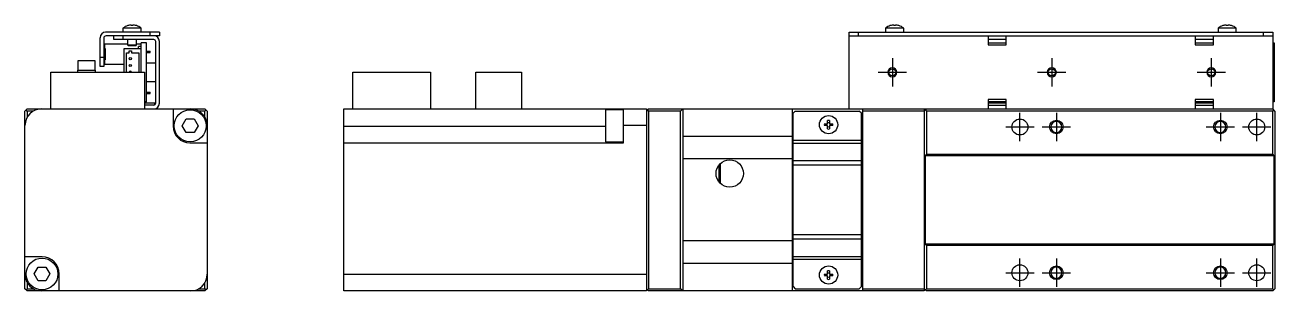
# Model space of a CAD drawing. Extents: x 0 to 579, y -8 to 217.
# Drawn here: x 304.4 to 578.8, y 85 to 143.4 of the extents above; entities that cross this region are included whole.
import ezdxf

# ---------------------------------------------------------------- set-up
doc = ezdxf.new("R2010")
doc.units = 0
doc.header["$LTSCALE"] = 0.5
doc.linetypes.add('CENTER', pattern=[50.8, 31.75, -6.35, 6.35, -6.35])
for name, color, linetype in [('MSM_CENTER', 1, 'CENTER'), ('MSM_CONTINUOUS', 7, 'CONTINUOUS'), ('MSM_NARROW', 5, 'CONTINUOUS')]:
    doc.layers.add(name, color=color, linetype=linetype)

msp = doc.modelspace()

# ---------------------------------------------------------------- linework, layer by layer
at = {"layer": 'MSM_CENTER'}
for p, q in [((494.8, 136.1), (494.8, 129.9)), ((529.8, 136.1), (529.8, 129.9)), ((564.8, 136.1), (564.8, 129.9)), ((491.7, 133), (497.9, 133)), ((526.7, 133), (532.9, 133)), ((561.7, 133), (567.9, 133)), ((522.8, 117.9), (522.8, 124.1)), ((530.8, 124.1), (530.8, 117.9)), ((566.8, 124.1), (566.8, 117.9)), ((574.8, 117.9), (574.8, 124.1)), ((519.7, 121), (525.9, 121)), ((527.7, 121), (533.9, 121)), ((563.7, 121), (569.9, 121)), ((571.7, 121), (577.9, 121)), ((522.8, 85.9), (522.8, 92.1)), ((530.8, 92.1), (530.8, 85.9)), ((566.8, 92.1), (566.8, 85.9)), ((574.8, 85.9), (574.8, 92.1)), ((519.7, 89), (525.9, 89)), ((527.7, 89), (533.9, 89)), ((563.7, 89), (569.9, 89)), ((571.7, 89), (577.9, 89))]:
    msp.add_line(p, q, dxfattribs=at)
at = {"layer": 'MSM_CONTINUOUS'}
for p, q in [((329.9, 142.7), (325.9, 142.7)), ((325.9, 142.7), (325.9, 141.8)), ((326.97, 143.26), (326.95, 143.26)), ((327.7, 143.26), (327.7, 143.39)), ((328.1, 143.26), (327.7, 143.26)), ((328.1, 143.39), (328.1, 143.26)), ((328.85, 143.26), (328.83, 143.26)), ((329.9, 141.8), (329.9, 142.7)), ((497.3, 142.7), (493.3, 142.7)), ((493.3, 142.7), (493.3, 141.8)), ((494.37, 143.26), (494.35, 143.26)), ((495.1, 143.26), (495.1, 143.39)), ((495.5, 143.26), (495.1, 143.26)), ((495.5, 143.39), (495.5, 143.26)), ((496.25, 143.26), (496.23, 143.26)), ((497.3, 141.8), (497.3, 142.7)), ((570.3, 142.7), (566.3, 142.7)), ((566.3, 142.7), (566.3, 141.8)), ((567.37, 143.26), (567.35, 143.26)), ((568.1, 143.26), (568.1, 143.39)), ((568.5, 143.26), (568.1, 143.26)), ((568.5, 143.39), (568.5, 143.26)), ((569.25, 143.26), (569.23, 143.26)), ((570.3, 141.8), (570.3, 142.7)), ((320.9, 134.3), (320.9, 140.6)), ((321.7, 140.5), (321.7, 134.3)), ((333.9, 141.8), (322.1, 141.8)), ((333.9, 141), (322.2, 141)), ((323.9, 140.2), (323.9, 141)), ((332.7, 140.2), (323.9, 140.2)), ((325.9, 141), (325.9, 140.2)), ((326.9, 140.2), (326.9, 139)), ((328.9, 139), (328.9, 140.2)), ((331.9, 141), (331.9, 141.8)), ((333.9, 141.8), (333.9, 141)), ((485.3, 125), (485.3, 141.8)), ((485.3, 141.8), (578.3, 141.8)), ((485.3, 141), (578.3, 141)), ((487.3, 141.8), (487.3, 141)), ((515.8, 141), (515.8, 139)), ((519.8, 140.2), (515.8, 140.2)), ((519.8, 139), (519.8, 141)), ((561.3, 141), (561.3, 139)), ((565.3, 140.2), (561.3, 140.2)), ((565.3, 139), (565.3, 141)), ((576.3, 141), (576.3, 141.8)), ((578.3, 141.8), (578.3, 125)), ((321.9, 138.25), (321.9, 139.25)), ((321.9, 139.25), (326.9, 139.25)), ((321.9, 138.25), (322, 138.25)), ((322, 137.45), (321.9, 137.45)), ((321.9, 137.45), (321.9, 136.55)), ((322, 138.25), (322, 135.75)), ((326.2, 138.25), (329.9, 138.25)), ((326.2, 133), (326.2, 138.25)), ((326.7, 137.25), (327.25, 137.25)), ((326.7, 133), (326.7, 137.25)), ((326.9, 139), (328.9, 139)), ((326.9, 139), (327.1, 138.8)), ((328.7, 138.8), (327.1, 138.8)), ((327.25, 137.25), (327.25, 137.75)), ((327.25, 137.75), (327.75, 137.75)), ((327.75, 137.75), (327.75, 137.25)), ((327.75, 137.25), (329.4, 137.25)), ((328.7, 138.8), (328.9, 139)), ((328.9, 139.25), (329.9, 139.25)), ((329.35, 138.25), (329.35, 138.7)), ((329.9, 138.7), (329.35, 138.7)), ((329.4, 137.25), (329.4, 133)), ((331.1, 139.5), (329.9, 139.5)), ((329.9, 133), (329.9, 139.5)), ((331.1, 126.5), (331.1, 139.5)), ((331.1, 137.62), (331.9, 137.62)), ((331.1, 137.38), (331.9, 137.38)), ((331.9, 137.38), (331.9, 137.62)), ((333.1, 126.2), (333.1, 139.8)), ((333.9, 126.2), (333.9, 139.8)), ((515.8, 139.5), (519.8, 139.5)), ((515.8, 139), (519.8, 139)), ((561.3, 139.5), (565.3, 139.5)), ((561.3, 139), (565.3, 139)), ((578.3, 139.5), (578.6, 139.5)), ((578.6, 139.5), (578.6, 126.5)), ((319.8, 135.5), (316, 135.5)), ((316, 135.5), (316, 133.5)), ((319.8, 133.5), (319.8, 135.5)), ((320.9, 136.3), (321.7, 136.3)), ((322, 137.08), (321.9, 137.08)), ((322, 136.93), (321.9, 136.93)), ((322, 136.55), (321.9, 136.55)), ((321.9, 135.75), (322, 135.75)), ((321.9, 134.75), (321.9, 135.75)), ((326.2, 134.75), (321.9, 134.75)), ((333.1, 135), (331.1, 135)), ((310.1, 125), (310.1, 133)), ((310.1, 133), (330.6, 133)), ((315.9, 133.5), (319.9, 133.5)), ((315.9, 133.5), (315.9, 133)), ((319.9, 133), (319.9, 133.5)), ((321.7, 134.3), (320.9, 134.3)), ((330.6, 133), (330.6, 125)), ((376.4, 125), (376.4, 133)), ((376.4, 133), (393.4, 133)), ((393.4, 133), (393.4, 125)), ((403.4, 125), (403.4, 133)), ((403.4, 133), (413.4, 133)), ((413.4, 133), (413.4, 125)), ((331.1, 131), (333.1, 131)), ((331.1, 126.5), (330.6, 126.5)), ((330.61, 126.3), (332.9, 126.3)), ((331.1, 128.62), (331.9, 128.62)), ((331.1, 128.38), (331.9, 128.38)), ((331.9, 128.38), (331.9, 128.62)), ((332.9, 125.85), (332.9, 126.3)), ((519.8, 127), (515.8, 127)), ((515.8, 127), (515.8, 125)), ((519.8, 126.5), (515.8, 126.5)), ((515.8, 126.3), (519.8, 126.3)), ((519.3, 126.5), (519.3, 126.3)), ((519.8, 125), (519.8, 127)), ((565.3, 127), (561.3, 127)), ((561.3, 127), (561.3, 125)), ((565.3, 126.5), (561.3, 126.5)), ((561.3, 126.3), (565.3, 126.3)), ((565.3, 125), (565.3, 127)), ((578.6, 126.5), (578.3, 126.5)), ((304.4, 124.5), (304.9, 125)), ((304.4, 85.5), (304.4, 124.5)), ((304.9, 124.5), (304.65, 124.75)), ((304.9, 125), (343.9, 125)), ((306.24, 124.5), (304.9, 124.5)), ((304.9, 124.5), (304.9, 123.16)), ((332.7, 125.8), (330.6, 125.8)), ((336.91, 125), (336.91, 121.21)), ((343.9, 124.5), (342.56, 124.5)), ((343.9, 125), (344.4, 124.5)), ((344.15, 124.75), (343.9, 124.5)), ((343.9, 123.16), (343.9, 124.5)), ((344.4, 124.5), (344.4, 85.5)), ((374.4, 85), (374.4, 125)), ((374.4, 125), (440.8, 125)), ((431.8, 124.76), (431.8, 117.76)), ((435.8, 124.76), (431.8, 124.76)), ((435.8, 117.51), (435.8, 125)), ((440.8, 125), (440.8, 85)), ((441.3, 125), (440.8, 124.5)), ((441.05, 124.75), (441.3, 124.5)), ((441.3, 125), (578.3, 125)), ((441.3, 124.5), (441.3, 85.5)), ((448.3, 124.5), (441.3, 124.5)), ((448.3, 124.5), (448.8, 125)), ((448.3, 85.5), (448.3, 124.5)), ((448.8, 125), (448.8, 85)), ((472.8, 125), (472.8, 85)), ((473.5, 124.5), (473, 124)), ((473, 86), (473, 124)), ((473.5, 124.5), (487.5, 124.5)), ((488, 124), (487.5, 124.5)), ((488, 86), (488, 124)), ((488.3, 85), (488.3, 125)), ((501.8, 124.5), (488.3, 124.5)), ((501.8, 125), (501.8, 85)), ((502.05, 124.75), (501.8, 124.5)), ((502.3, 125), (502.05, 124.75)), ((502.05, 124.75), (502.3, 124.5)), ((502.3, 124.5), (502.3, 115)), ((578.3, 124.5), (502.3, 124.5)), ((515.8, 125.8), (519.8, 125.8)), ((561.3, 125.8), (565.3, 125.8)), ((578.8, 124.5), (578.3, 125)), ((578.3, 124.5), (578.55, 124.75)), ((578.3, 115), (578.3, 124.5)), ((578.8, 124.5), (578.8, 85.5)), ((338.93, 121.26), (339.8, 122.76)), ((339.8, 119.76), (338.93, 121.26)), ((339.8, 122.76), (341.53, 122.76)), ((341.53, 122.76), (342.4, 121.26)), ((342.4, 121.26), (341.53, 119.76)), ((374.4, 121.21), (431.8, 121.21)), ((440.8, 121.3), (435.8, 121.3)), ((479.87, 121.7), (480.6, 121.7)), ((480.6, 121.3), (479.87, 121.3)), ((480.6, 121.7), (480.6, 122.43)), ((480.6, 120.57), (480.6, 121.3)), ((481, 122.43), (481, 121.7)), ((481, 121.7), (481.73, 121.7)), ((481, 121.3), (481, 120.57)), ((481.73, 121.3), (481, 121.3)), ((341.53, 119.76), (339.8, 119.76)), ((448.8, 119), (472.8, 119)), ((473, 119.25), (472.8, 119.25)), ((473, 118.12), (488, 118.12)), ((488.3, 119.25), (488, 119.25)), ((488.3, 118.75), (488, 118.75)), ((340.61, 117.51), (344.4, 117.51)), ((374.4, 117.51), (435.8, 117.51)), ((431.8, 117.76), (435.8, 117.76)), ((473, 116), (472.8, 116)), ((488, 117.41), (473, 117.41)), ((472.8, 114), (448.8, 114)), ((456.8, 108.87), (456.8, 112.73)), ((457.1, 108.56), (457.1, 113.04)), ((473, 115), (472.8, 115)), ((473, 113.65), (488, 113.65)), ((488, 112.59), (473, 112.59)), ((488, 113.25), (488.3, 113.25)), ((502.3, 115), (502, 114.7)), ((578.6, 114.7), (502, 114.7)), ((502, 114.7), (502, 95.3)), ((502.3, 115), (578.3, 115)), ((578.6, 114.7), (578.3, 115)), ((578.6, 95.3), (578.6, 114.7)), ((473, 112.27), (472.8, 112.27)), ((472.8, 109.77), (473, 109.77)), ((488.1, 110), (488, 110)), ((488.1, 100), (488.1, 110)), ((488.3, 109.8), (488.1, 110)), ((456.8, 109), (456.7, 109)), ((472.8, 107.27), (473, 107.27)), ((473, 102.73), (472.8, 102.73)), ((473, 100.23), (472.8, 100.23)), ((488, 100), (488.1, 100)), ((488.1, 100), (488.3, 100.2)), ((472.8, 97.73), (473, 97.73)), ((473, 97.41), (488, 97.41)), ((488, 96.35), (473, 96.35)), ((488.3, 96.75), (488, 96.75)), ((472.8, 96), (448.8, 96)), ((472.8, 95), (473, 95)), ((472.8, 94), (473, 94)), ((502, 95.3), (502.3, 95)), ((578.6, 95.3), (502, 95.3)), ((502.3, 95), (502.3, 85.5)), ((578.3, 95), (502.3, 95)), ((578.3, 95), (578.6, 95.3)), ((578.3, 85.5), (578.3, 95)), ((308.19, 92.49), (304.4, 92.49)), ((472.8, 91), (448.8, 91)), ((472.8, 90.75), (473, 90.75)), ((473, 92.59), (488, 92.59)), ((488, 91.88), (473, 91.88)), ((488, 91.25), (488.3, 91.25)), ((488, 90.75), (488.3, 90.75)), ((306.4, 88.74), (307.27, 90.24)), ((307.27, 87.24), (306.4, 88.74)), ((307.27, 90.24), (309, 90.24)), ((309, 90.24), (309.87, 88.74)), ((309.87, 88.74), (309, 87.24)), ((311.89, 85), (311.89, 88.79)), ((374.4, 88.7), (440.8, 88.7)), ((479.87, 88.7), (480.6, 88.7)), ((480.6, 88.3), (479.87, 88.3)), ((480.6, 88.7), (480.6, 89.43)), ((480.6, 87.57), (480.6, 88.3)), ((481, 89.43), (481, 88.7)), ((481, 88.7), (481.73, 88.7)), ((481, 88.3), (481, 87.57)), ((481.73, 88.3), (481, 88.3)), ((304.9, 85), (304.4, 85.5)), ((304.65, 85.25), (304.9, 85.5)), ((304.9, 86.84), (304.9, 85.5)), ((304.9, 85.5), (306.24, 85.5)), ((309, 87.24), (307.27, 87.24)), ((342.56, 85.5), (343.9, 85.5)), ((343.9, 85.5), (343.9, 86.84)), ((344.15, 85.25), (343.9, 85.5)), ((344.4, 85.5), (343.9, 85)), ((441.3, 85), (440.8, 85.5)), ((441.3, 85.5), (441.05, 85.25)), ((441.3, 85.5), (448.3, 85.5)), ((448.8, 85), (448.3, 85.5)), ((473, 86), (473.5, 85.5)), ((473.5, 85.5), (487.5, 85.5)), ((487.5, 85.5), (488, 86)), ((488.3, 85.5), (501.8, 85.5)), ((501.8, 85.5), (502.05, 85.25)), ((502.3, 85.5), (502.05, 85.25)), ((502.05, 85.25), (502.3, 85)), ((502.3, 85.5), (578.3, 85.5)), ((578.55, 85.25), (578.3, 85.5)), ((578.3, 85), (578.8, 85.5)), ((343.9, 85), (304.9, 85)), ((440.8, 85), (374.4, 85)), ((501.8, 85), (441.3, 85)), ((578.3, 85), (502.3, 85))]:
    msp.add_line(p, q, dxfattribs=at)
for centre, radius in [((327.5, 136), 0.25), ((327.5, 134.5), 0.25), ((494.8, 133), 0.783), ((529.8, 133), 0.783), ((564.8, 133), 0.783), ((340.66, 121.26), 3.5), ((480.8, 121.5), 2), ((522.8, 121), 1.75), ((574.8, 121), 1.75), ((459.1, 110.8), 3), ((308.14, 88.74), 3.5), ((522.8, 89), 1.75), ((574.8, 89), 1.75), ((480.8, 88.5), 2)]:
    msp.add_circle(centre, radius, dxfattribs=at)
at = {"layer": 'MSM_CONTINUOUS', "extrusion": (0, 0, -1)}
for centre in [(-530.8, 121), (-566.8, 121), (-530.8, 89), (-566.8, 89)]:
    msp.add_circle(centre, 1.23, dxfattribs=at)
at = {"layer": 'MSM_CONTINUOUS'}
for centre, radius, start, end in [((327.9, 140.2), 3.2, 107.27, 128.6822), ((327.9, 140.2), 3.19, 93.5904, 106.9053), ((327.9, 140.2), 3.19, 73.0947, 86.4096), ((327.9, 140.2), 3.2, 51.3178, 72.73), ((495.3, 140.2), 3.2, 107.27, 128.6822), ((495.3, 140.2), 3.19, 93.5904, 106.9053), ((495.3, 140.2), 3.19, 73.0947, 86.4096), ((495.3, 140.2), 3.2, 51.3178, 72.73), ((568.3, 140.2), 3.2, 107.27, 128.6822), ((568.3, 140.2), 3.19, 93.5903, 106.9053), ((568.3, 140.2), 3.19, 73.0947, 86.4097), ((568.3, 140.2), 3.2, 51.3178, 72.73), ((322.1, 140.6), 1.2, 90, 180), ((322.2, 140.5), 0.5, 90, 180), ((332.7, 139.8), 1.2, 0, 90), ((332.7, 139.8), 0.4, 0, 90), ((327.5, 133), 0.25, 0, 180), ((308.1, 121.3), 3.7, 90, 180), ((332.7, 126.2), 1.2, 270, 0), ((332.7, 126.2), 0.4, 270, 0), ((340.7, 121.3), 3.7, 0, 90), ((340.61, 121.21), 3.7, 180, 270), ((480.8, 121.5), 0.95, 167.8468, 192.1532), ((480.8, 121.5), 0.435, 152.6335, 207.3665), ((480.8, 121.5), 0.95, 77.8468, 102.1532), ((480.8, 121.5), 0.435, 62.6335, 117.3665), ((480.8, 121.5), 0.435, 242.6335, 297.3665), ((480.8, 121.5), 0.435, 332.6335, 27.3665), ((480.8, 121.5), 0.95, 347.8468, 12.1532), ((480.8, 121.5), 0.95, 257.8468, 282.1532), ((308.19, 88.79), 3.7, 0, 90), ((308.1, 88.7), 3.7, 180, 270), ((340.7, 88.7), 3.7, 270, 0), ((480.8, 88.5), 0.95, 167.8468, 192.1532), ((480.8, 88.5), 0.435, 152.6335, 207.3665), ((480.8, 88.5), 0.95, 77.8468, 102.1532), ((480.8, 88.5), 0.435, 62.6335, 117.3665), ((480.8, 88.5), 0.435, 242.6335, 297.3665), ((480.8, 88.5), 0.435, 332.6335, 27.3665), ((480.8, 88.5), 0.95, 347.8468, 12.1532), ((480.8, 88.5), 0.95, 257.8468, 282.1532)]:
    msp.add_arc(centre, radius, start, end, dxfattribs=at)
at = {"layer": 'MSM_NARROW', "extrusion": (0, 0, -1)}
for centre in [(-494.8, 133), (-529.8, 133), (-564.8, 133)]:
    msp.add_circle(centre, 1, dxfattribs=at)
at = {"layer": 'MSM_NARROW'}
for centre in [(530.8, 121), (566.8, 121), (530.8, 89), (566.8, 89)]:
    msp.add_circle(centre, 1.5, dxfattribs=at)

doc.saveas('drawing.dxf')
